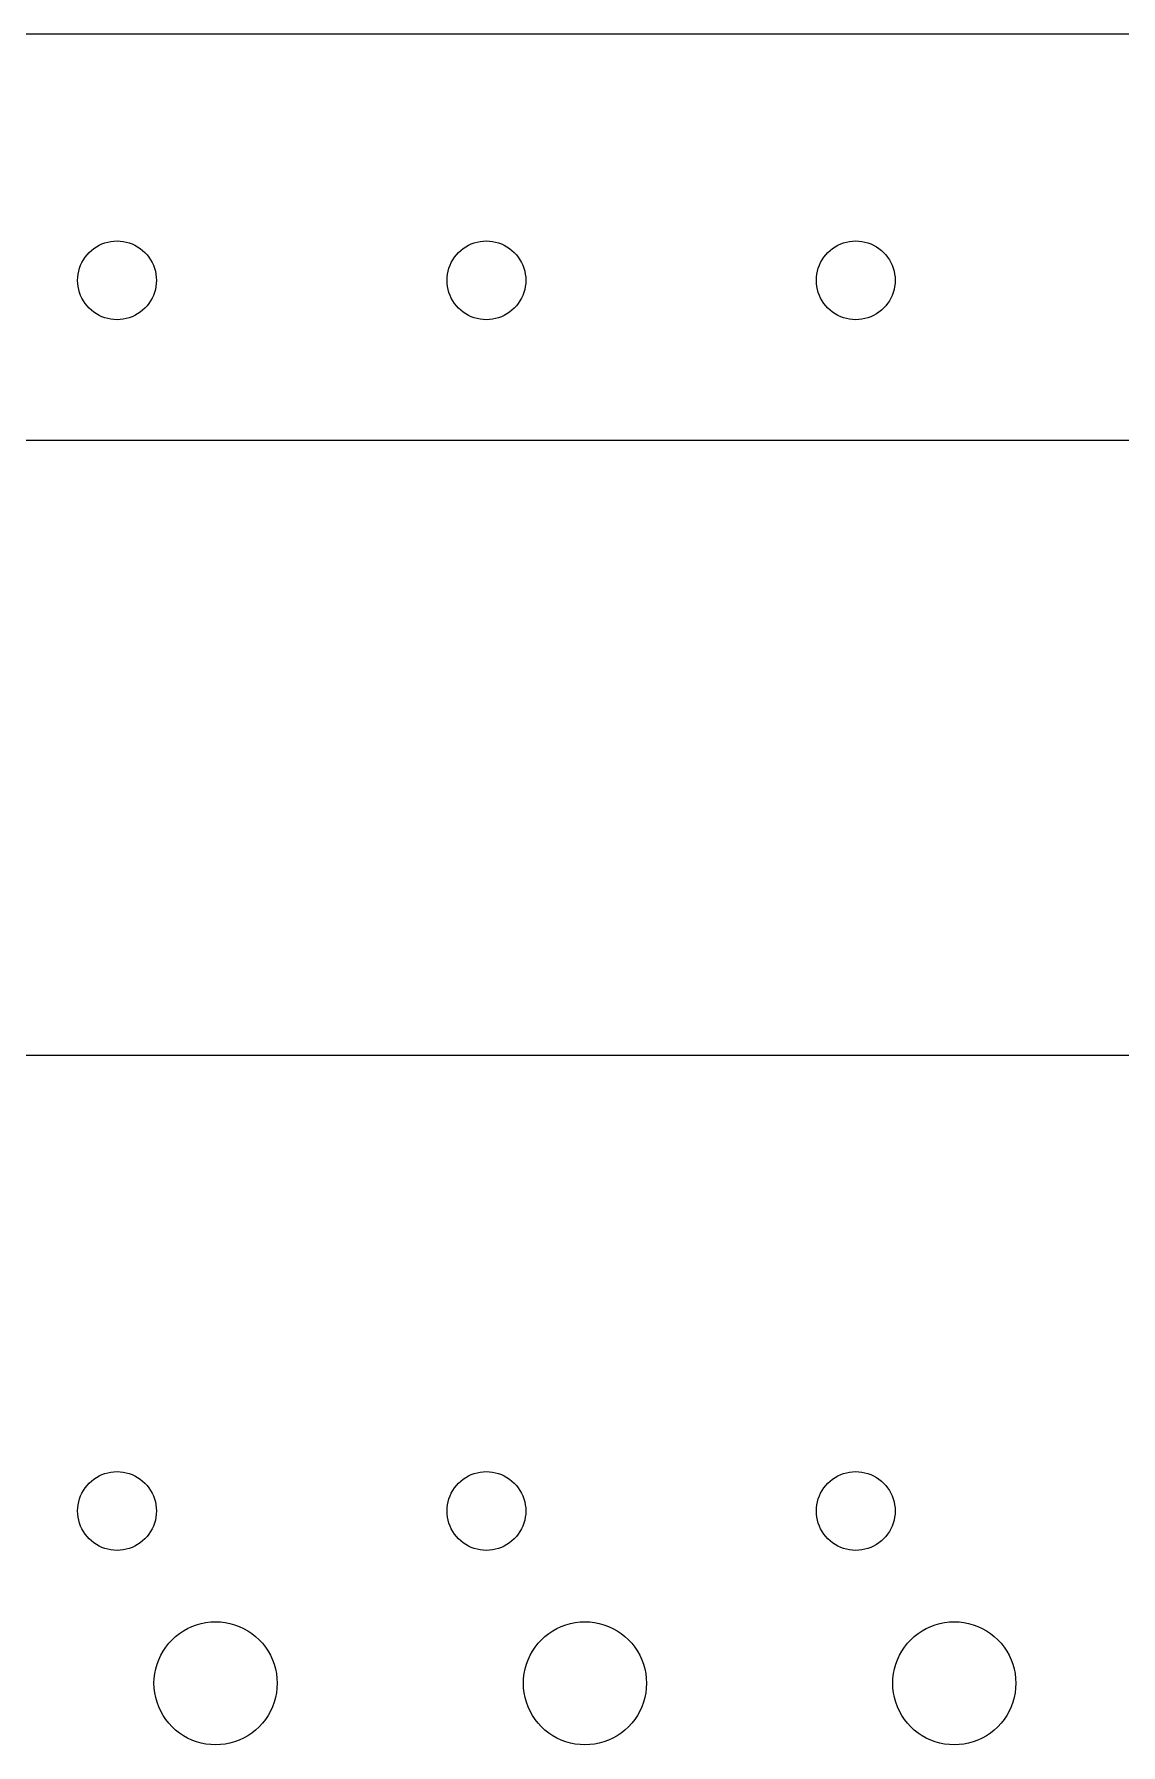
# Model space of a CAD drawing. Extents: x -2 to 337, y 54 to 261.
# Drawn here: x 85.8 to 130, y 191.9 to 261.4 of the extents above; entities that cross this region are included whole.
import ezdxf

# ---------------------------------------------------------------- set-up
doc = ezdxf.new("R2010")
doc.units = 0
doc.layers.get('0').update_dxf_attribs({"linetype": 'CONTINUOUS'})

msp = doc.modelspace()

# ---------------------------------------------------------------- linework, layer by layer
at = {"color": 7}
for p, q in [((336.709964, 261.436656), (-2.29, 261.436656)), ((88.715593, 252.958661), (88.836492, 252.992663)), ((88.836492, 252.992663), (88.959693, 253.016652)), ((88.959693, 253.016652), (89.084491, 253.031666)), ((89.084491, 253.031666), (89.209993, 253.036662)), ((89.209993, 253.036662), (89.335491, 253.031666)), ((89.335491, 253.031666), (89.460293, 253.016652)), ((89.460293, 253.016652), (89.583491, 252.992663)), ((89.583491, 252.992663), (89.704393, 252.958661)), ((103.715591, 252.958661), (103.83649, 252.992663)), ((103.83649, 252.992663), (103.959691, 253.016652)), ((103.959691, 253.016652), (104.08449, 253.031666)), ((104.08449, 253.031666), (104.209991, 253.036662)), ((104.209991, 253.036662), (104.33549, 253.031666)), ((104.33549, 253.031666), (104.460291, 253.016652)), ((104.460291, 253.016652), (104.58349, 252.992663)), ((104.58349, 252.992663), (104.704391, 252.958661)), ((118.71599, 252.958661), (118.835991, 252.992663)), ((118.835991, 252.992663), (118.959991, 253.016652)), ((118.959991, 253.016652), (119.083991, 253.031666)), ((119.083991, 253.031666), (119.209989, 253.036662)), ((119.209989, 253.036662), (119.33599, 253.031666)), ((119.33599, 253.031666), (119.45999, 253.016652)), ((119.45999, 253.016652), (119.58399, 252.992663)), ((119.58399, 252.992663), (119.703991, 252.958661)), ((87.845793, 252.272664), (87.915592, 252.376663)), ((87.915592, 252.376663), (87.993293, 252.475663)), ((87.993293, 252.475663), (88.078592, 252.567662)), ((88.078592, 252.567662), (88.170893, 252.653664)), ((88.170893, 252.653664), (88.269493, 252.730662)), ((88.269493, 252.730662), (88.373991, 252.800662)), ((88.373991, 252.800662), (88.483592, 252.862663)), ((88.483592, 252.862663), (88.597692, 252.914663)), ((88.597692, 252.914663), (88.715593, 252.958661)), ((89.704393, 252.958661), (89.822291, 252.914663)), ((89.822291, 252.914663), (89.936393, 252.862663)), ((89.936393, 252.862663), (90.045992, 252.800662)), ((90.045992, 252.800662), (90.150391, 252.730662)), ((90.150391, 252.730662), (90.249093, 252.653664)), ((90.249093, 252.653664), (90.341391, 252.567662)), ((90.341391, 252.567662), (90.426591, 252.475663)), ((90.426591, 252.475663), (90.504391, 252.376663)), ((90.504391, 252.376663), (90.574193, 252.272664)), ((102.845791, 252.272664), (102.91559, 252.376663)), ((102.91559, 252.376663), (102.993292, 252.475663)), ((102.993292, 252.475663), (103.07859, 252.567662)), ((103.07859, 252.567662), (103.170891, 252.653664)), ((103.170891, 252.653664), (103.269491, 252.730662)), ((103.269491, 252.730662), (103.373992, 252.800662)), ((103.373992, 252.800662), (103.483591, 252.862663)), ((103.483591, 252.862663), (103.59769, 252.914663)), ((103.59769, 252.914663), (103.715591, 252.958661)), ((104.704391, 252.958661), (104.822292, 252.914663)), ((104.822292, 252.914663), (104.936392, 252.862663)), ((104.936392, 252.862663), (105.04599, 252.800662)), ((105.04599, 252.800662), (105.150392, 252.730662)), ((105.150392, 252.730662), (105.249091, 252.653664)), ((105.249091, 252.653664), (105.341392, 252.567662)), ((105.341392, 252.567662), (105.426592, 252.475663)), ((105.426592, 252.475663), (105.504392, 252.376663)), ((105.504392, 252.376663), (105.574191, 252.272664)), ((117.84599, 252.272664), (117.915989, 252.376663)), ((117.915989, 252.376663), (117.992991, 252.475663)), ((117.992991, 252.475663), (118.078989, 252.567662)), ((118.078989, 252.567662), (118.170991, 252.653664)), ((118.170991, 252.653664), (118.269989, 252.730662)), ((118.269989, 252.730662), (118.373991, 252.800662)), ((118.373991, 252.800662), (118.48399, 252.862663)), ((118.48399, 252.862663), (118.59799, 252.914663)), ((118.59799, 252.914663), (118.71599, 252.958661)), ((119.703991, 252.958661), (119.821991, 252.914663)), ((119.821991, 252.914663), (119.935989, 252.862663)), ((119.935989, 252.862663), (120.045991, 252.800662)), ((120.045991, 252.800662), (120.14999, 252.730662)), ((120.14999, 252.730662), (120.24899, 252.653664)), ((120.24899, 252.653664), (120.340989, 252.567662)), ((120.340989, 252.567662), (120.426991, 252.475663)), ((120.426991, 252.475663), (120.50399, 252.376663)), ((120.50399, 252.376663), (120.573989, 252.272664)), ((87.614907, 251.562663), (87.629695, 251.686663)), ((87.629695, 251.686663), (87.654192, 251.810663)), ((87.654192, 251.810663), (87.688293, 251.930661)), ((87.688293, 251.930661), (87.731792, 252.048661)), ((87.731792, 252.048661), (87.784392, 252.162662)), ((87.784392, 252.162662), (87.845793, 252.272664)), ((90.574193, 252.272664), (90.635593, 252.162662)), ((90.635593, 252.162662), (90.688191, 252.048661)), ((90.688191, 252.048661), (90.731693, 251.930661)), ((90.731693, 251.930661), (90.765791, 251.810663)), ((90.765791, 251.810663), (90.790288, 251.686663)), ((90.790288, 251.686663), (90.805076, 251.562663)), ((102.614905, 251.562663), (102.629693, 251.686663)), ((102.629693, 251.686663), (102.65419, 251.810663)), ((102.65419, 251.810663), (102.688291, 251.930661)), ((102.688291, 251.930661), (102.73179, 252.048661)), ((102.73179, 252.048661), (102.784391, 252.162662)), ((102.784391, 252.162662), (102.845791, 252.272664)), ((105.574191, 252.272664), (105.635592, 252.162662)), ((105.635592, 252.162662), (105.688192, 252.048661)), ((105.688192, 252.048661), (105.731691, 251.930661)), ((105.731691, 251.930661), (105.765792, 251.810663)), ((105.765792, 251.810663), (105.790289, 251.686663)), ((105.790289, 251.686663), (105.805077, 251.562663)), ((117.614988, 251.562663), (117.630002, 251.686663)), ((117.630002, 251.686663), (117.653991, 251.810663)), ((117.653991, 251.810663), (117.68799, 251.930661)), ((117.68799, 251.930661), (117.731989, 252.048661)), ((117.731989, 252.048661), (117.783991, 252.162662)), ((117.783991, 252.162662), (117.84599, 252.272664)), ((120.573989, 252.272664), (120.63599, 252.162662)), ((120.63599, 252.162662), (120.68799, 252.048661)), ((120.68799, 252.048661), (120.731991, 251.930661)), ((120.731991, 251.930661), (120.765991, 251.810663)), ((120.765991, 251.810663), (120.789979, 251.686663)), ((120.789979, 251.686663), (120.804994, 251.562663)), ((87.609996, 251.436662), (87.614907, 251.562663)), ((87.614907, 251.310661), (87.609996, 251.436662)), ((87.629695, 251.186661), (87.614907, 251.310661)), ((87.654192, 251.062661), (87.629695, 251.186661)), ((87.688293, 250.942663), (87.654192, 251.062661)), ((87.731792, 250.824663), (87.688293, 250.942663)), ((90.731693, 250.942663), (90.688191, 250.824663)), ((90.765791, 251.062661), (90.731693, 250.942663)), ((90.790288, 251.186661), (90.765791, 251.062661)), ((90.805076, 251.310661), (90.790288, 251.186661)), ((90.805076, 251.562663), (90.809987, 251.436662)), ((90.809987, 251.436662), (90.805076, 251.310661)), ((102.609994, 251.436662), (102.614905, 251.562663)), ((102.614905, 251.310661), (102.609994, 251.436662)), ((102.629693, 251.186661), (102.614905, 251.310661)), ((102.65419, 251.062661), (102.629693, 251.186661)), ((102.688291, 250.942663), (102.65419, 251.062661)), ((102.73179, 250.824663), (102.688291, 250.942663)), ((105.731691, 250.942663), (105.688192, 250.824663)), ((105.765792, 251.062661), (105.731691, 250.942663)), ((105.790289, 251.186661), (105.765792, 251.062661)), ((105.805077, 251.310661), (105.790289, 251.186661)), ((105.805077, 251.562663), (105.809988, 251.436662)), ((105.809988, 251.436662), (105.805077, 251.310661)), ((117.609993, 251.436662), (117.614988, 251.562663)), ((117.614988, 251.310661), (117.609993, 251.436662)), ((117.630002, 251.186661), (117.614988, 251.310661)), ((117.653991, 251.062661), (117.630002, 251.186661)), ((117.68799, 250.942663), (117.653991, 251.062661)), ((117.731989, 250.824663), (117.68799, 250.942663)), ((120.731991, 250.942663), (120.68799, 250.824663)), ((120.765991, 251.062661), (120.731991, 250.942663)), ((120.789979, 251.186661), (120.765991, 251.062661)), ((120.804994, 251.310661), (120.789979, 251.186661)), ((120.804994, 251.562663), (120.809989, 251.436662)), ((120.809989, 251.436662), (120.804994, 251.310661)), ((87.784392, 250.710662), (87.731792, 250.824663)), ((87.845793, 250.600664), (87.784392, 250.710662)), ((87.915592, 250.496662), (87.845793, 250.600664)), ((87.993293, 250.397661), (87.915592, 250.496662)), ((88.078592, 250.305662), (87.993293, 250.397661)), ((88.170893, 250.219664), (88.078592, 250.305662)), ((88.269493, 250.142662), (88.170893, 250.219664)), ((90.249093, 250.219664), (90.150391, 250.142662)), ((90.341391, 250.305662), (90.249093, 250.219664)), ((90.426591, 250.397661), (90.341391, 250.305662)), ((90.504391, 250.496662), (90.426591, 250.397661)), ((90.574193, 250.600664), (90.504391, 250.496662)), ((90.635593, 250.710662), (90.574193, 250.600664)), ((90.688191, 250.824663), (90.635593, 250.710662)), ((102.784391, 250.710662), (102.73179, 250.824663)), ((102.845791, 250.600664), (102.784391, 250.710662)), ((102.91559, 250.496662), (102.845791, 250.600664)), ((102.993292, 250.397661), (102.91559, 250.496662)), ((103.07859, 250.305662), (102.993292, 250.397661)), ((103.170891, 250.219664), (103.07859, 250.305662)), ((103.269491, 250.142662), (103.170891, 250.219664)), ((105.249091, 250.219664), (105.150392, 250.142662)), ((105.341392, 250.305662), (105.249091, 250.219664)), ((105.426592, 250.397661), (105.341392, 250.305662)), ((105.504392, 250.496662), (105.426592, 250.397661)), ((105.574191, 250.600664), (105.504392, 250.496662)), ((105.635592, 250.710662), (105.574191, 250.600664)), ((105.688192, 250.824663), (105.635592, 250.710662)), ((117.783991, 250.710662), (117.731989, 250.824663)), ((117.84599, 250.600664), (117.783991, 250.710662)), ((117.915989, 250.496662), (117.84599, 250.600664)), ((117.992991, 250.397661), (117.915989, 250.496662)), ((118.078989, 250.305662), (117.992991, 250.397661)), ((118.170991, 250.219664), (118.078989, 250.305662)), ((118.269989, 250.142662), (118.170991, 250.219664)), ((120.24899, 250.219664), (120.14999, 250.142662)), ((120.340989, 250.305662), (120.24899, 250.219664)), ((120.426991, 250.397661), (120.340989, 250.305662)), ((120.50399, 250.496662), (120.426991, 250.397661)), ((120.573989, 250.600664), (120.50399, 250.496662)), ((120.63599, 250.710662), (120.573989, 250.600664)), ((120.68799, 250.824663), (120.63599, 250.710662)), ((88.373991, 250.072662), (88.269493, 250.142662)), ((88.483592, 250.010661), (88.373991, 250.072662)), ((88.597692, 249.958662), (88.483592, 250.010661)), ((88.715593, 249.914663), (88.597692, 249.958662)), ((88.836492, 249.880661), (88.715593, 249.914663)), ((88.959693, 249.856672), (88.836492, 249.880661)), ((89.084491, 249.841658), (88.959693, 249.856672)), ((89.209993, 249.836663), (89.084491, 249.841658)), ((89.335491, 249.841658), (89.209993, 249.836663)), ((89.460293, 249.856672), (89.335491, 249.841658)), ((89.583491, 249.880661), (89.460293, 249.856672)), ((89.704393, 249.914663), (89.583491, 249.880661)), ((89.822291, 249.958662), (89.704393, 249.914663)), ((89.936393, 250.010661), (89.822291, 249.958662)), ((90.045992, 250.072662), (89.936393, 250.010661)), ((90.150391, 250.142662), (90.045992, 250.072662)), ((103.373992, 250.072662), (103.269491, 250.142662)), ((103.483591, 250.010661), (103.373992, 250.072662)), ((103.59769, 249.958662), (103.483591, 250.010661)), ((103.715591, 249.914663), (103.59769, 249.958662)), ((103.83649, 249.880661), (103.715591, 249.914663)), ((103.959691, 249.856672), (103.83649, 249.880661)), ((104.08449, 249.841658), (103.959691, 249.856672)), ((104.209991, 249.836663), (104.08449, 249.841658)), ((104.33549, 249.841658), (104.209991, 249.836663)), ((104.460291, 249.856672), (104.33549, 249.841658)), ((104.58349, 249.880661), (104.460291, 249.856672)), ((104.704391, 249.914663), (104.58349, 249.880661)), ((104.822292, 249.958662), (104.704391, 249.914663)), ((104.936392, 250.010661), (104.822292, 249.958662)), ((105.04599, 250.072662), (104.936392, 250.010661)), ((105.150392, 250.142662), (105.04599, 250.072662)), ((118.373991, 250.072662), (118.269989, 250.142662)), ((118.48399, 250.010661), (118.373991, 250.072662)), ((118.59799, 249.958662), (118.48399, 250.010661)), ((118.71599, 249.914663), (118.59799, 249.958662)), ((118.835991, 249.880661), (118.71599, 249.914663)), ((118.959991, 249.856672), (118.835991, 249.880661)), ((119.083991, 249.841658), (118.959991, 249.856672)), ((119.209989, 249.836663), (119.083991, 249.841658)), ((119.33599, 249.841658), (119.209989, 249.836663)), ((119.45999, 249.856672), (119.33599, 249.841658)), ((119.58399, 249.880661), (119.45999, 249.856672)), ((119.703991, 249.914663), (119.58399, 249.880661)), ((119.821991, 249.958662), (119.703991, 249.914663)), ((119.935989, 250.010661), (119.821991, 249.958662)), ((120.045991, 250.072662), (119.935989, 250.010661)), ((120.14999, 250.142662), (120.045991, 250.072662)), ((8.709998, 244.936655), (319.709969, 244.936655)), ((319.709969, 219.936655), (8.709998, 219.936655)), ((88.597692, 202.91463), (88.715593, 202.958629)), ((88.715593, 202.958629), (88.836492, 202.992628)), ((88.836492, 202.992628), (88.959693, 203.016617)), ((88.959693, 203.016617), (89.084491, 203.031631)), ((89.084491, 203.031631), (89.209993, 203.036626)), ((89.209993, 203.036626), (89.335491, 203.031631)), ((89.335491, 203.031631), (89.460293, 203.016617)), ((89.460293, 203.016617), (89.583491, 202.992628)), ((89.583491, 202.992628), (89.704393, 202.958629)), ((89.704393, 202.958629), (89.822291, 202.91463)), ((103.59769, 202.91463), (103.715591, 202.958629)), ((103.715591, 202.958629), (103.83649, 202.992628)), ((103.83649, 202.992628), (103.959691, 203.016617)), ((103.959691, 203.016617), (104.08449, 203.031631)), ((104.08449, 203.031631), (104.209991, 203.036626)), ((104.209991, 203.036626), (104.33549, 203.031631)), ((104.33549, 203.031631), (104.460291, 203.016617)), ((104.460291, 203.016617), (104.58349, 202.992628)), ((104.58349, 202.992628), (104.704391, 202.958629)), ((104.704391, 202.958629), (104.822292, 202.91463)), ((118.59799, 202.91463), (118.71599, 202.958629)), ((118.71599, 202.958629), (118.835991, 202.992628)), ((118.835991, 202.992628), (118.959991, 203.016617)), ((118.959991, 203.016617), (119.083991, 203.031631)), ((119.083991, 203.031631), (119.209989, 203.036626)), ((119.209989, 203.036626), (119.33599, 203.031631)), ((119.33599, 203.031631), (119.45999, 203.016617)), ((119.45999, 203.016617), (119.58399, 202.992628)), ((119.58399, 202.992628), (119.703991, 202.958629)), ((119.703991, 202.958629), (119.821991, 202.91463)), ((87.784392, 202.162629), (87.845793, 202.272628)), ((87.845793, 202.272628), (87.915592, 202.37663)), ((87.915592, 202.37663), (87.993293, 202.475628)), ((87.993293, 202.475628), (88.078592, 202.567629)), ((88.078592, 202.567629), (88.170893, 202.653628)), ((88.170893, 202.653628), (88.269493, 202.73063)), ((88.269493, 202.73063), (88.373991, 202.800629)), ((88.373991, 202.800629), (88.483592, 202.862628)), ((88.483592, 202.862628), (88.597692, 202.91463)), ((89.822291, 202.91463), (89.936393, 202.862628)), ((89.936393, 202.862628), (90.045992, 202.800629)), ((90.045992, 202.800629), (90.150391, 202.73063)), ((90.150391, 202.73063), (90.249093, 202.653628)), ((90.249093, 202.653628), (90.341391, 202.567629)), ((90.341391, 202.567629), (90.426591, 202.475628)), ((90.426591, 202.475628), (90.504391, 202.37663)), ((90.504391, 202.37663), (90.574193, 202.272628)), ((90.574193, 202.272628), (90.635593, 202.162629)), ((102.784391, 202.162629), (102.845791, 202.272628)), ((102.845791, 202.272628), (102.91559, 202.37663)), ((102.91559, 202.37663), (102.993292, 202.475628)), ((102.993292, 202.475628), (103.07859, 202.567629)), ((103.07859, 202.567629), (103.170891, 202.653628)), ((103.170891, 202.653628), (103.269491, 202.73063)), ((103.269491, 202.73063), (103.373992, 202.800629)), ((103.373992, 202.800629), (103.483591, 202.862628)), ((103.483591, 202.862628), (103.59769, 202.91463)), ((104.822292, 202.91463), (104.936392, 202.862628)), ((104.936392, 202.862628), (105.04599, 202.800629)), ((105.04599, 202.800629), (105.150392, 202.73063)), ((105.150392, 202.73063), (105.249091, 202.653628)), ((105.249091, 202.653628), (105.341392, 202.567629)), ((105.341392, 202.567629), (105.426592, 202.475628)), ((105.426592, 202.475628), (105.504392, 202.37663)), ((105.504392, 202.37663), (105.574191, 202.272628)), ((105.574191, 202.272628), (105.635592, 202.162629)), ((117.783991, 202.162629), (117.84599, 202.272628)), ((117.84599, 202.272628), (117.915989, 202.37663)), ((117.915989, 202.37663), (117.992991, 202.475628)), ((117.992991, 202.475628), (118.078989, 202.567629)), ((118.078989, 202.567629), (118.170991, 202.653628)), ((118.170991, 202.653628), (118.269989, 202.73063)), ((118.269989, 202.73063), (118.373991, 202.800629)), ((118.373991, 202.800629), (118.48399, 202.862628)), ((118.48399, 202.862628), (118.59799, 202.91463)), ((119.821991, 202.91463), (119.935989, 202.862628)), ((119.935989, 202.862628), (120.045991, 202.800629)), ((120.045991, 202.800629), (120.14999, 202.73063)), ((120.14999, 202.73063), (120.24899, 202.653628)), ((120.24899, 202.653628), (120.340989, 202.567629)), ((120.340989, 202.567629), (120.426991, 202.475628)), ((120.426991, 202.475628), (120.50399, 202.37663)), ((120.50399, 202.37663), (120.573989, 202.272628)), ((120.573989, 202.272628), (120.63599, 202.162629)), ((87.609996, 201.43663), (87.614907, 201.562628)), ((87.614907, 201.562628), (87.629695, 201.686628)), ((87.629695, 201.686628), (87.654192, 201.810628)), ((87.654192, 201.810628), (87.688293, 201.930628)), ((87.688293, 201.930628), (87.731792, 202.048628)), ((87.731792, 202.048628), (87.784392, 202.162629)), ((90.635593, 202.162629), (90.688191, 202.048628)), ((90.688191, 202.048628), (90.731693, 201.930628)), ((90.731693, 201.930628), (90.765791, 201.810628)), ((90.765791, 201.810628), (90.790288, 201.686628)), ((90.790288, 201.686628), (90.805076, 201.562628)), ((90.805076, 201.562628), (90.809987, 201.43663)), ((102.609994, 201.43663), (102.614905, 201.562628)), ((102.614905, 201.562628), (102.629693, 201.686628)), ((102.629693, 201.686628), (102.65419, 201.810628)), ((102.65419, 201.810628), (102.688291, 201.930628)), ((102.688291, 201.930628), (102.73179, 202.048628)), ((102.73179, 202.048628), (102.784391, 202.162629)), ((105.635592, 202.162629), (105.688192, 202.048628)), ((105.688192, 202.048628), (105.731691, 201.930628)), ((105.731691, 201.930628), (105.765792, 201.810628)), ((105.765792, 201.810628), (105.790289, 201.686628)), ((105.790289, 201.686628), (105.805077, 201.562628)), ((105.805077, 201.562628), (105.809988, 201.43663)), ((117.609993, 201.43663), (117.614988, 201.562628)), ((117.614988, 201.562628), (117.630002, 201.686628)), ((117.630002, 201.686628), (117.653991, 201.810628)), ((117.653991, 201.810628), (117.68799, 201.930628)), ((117.68799, 201.930628), (117.731989, 202.048628)), ((117.731989, 202.048628), (117.783991, 202.162629)), ((120.63599, 202.162629), (120.68799, 202.048628)), ((120.68799, 202.048628), (120.731991, 201.930628)), ((120.731991, 201.930628), (120.765991, 201.810628)), ((120.765991, 201.810628), (120.789979, 201.686628)), ((120.789979, 201.686628), (120.804994, 201.562628)), ((120.804994, 201.562628), (120.809989, 201.43663)), ((87.614907, 201.310629), (87.609996, 201.43663)), ((87.629695, 201.186629), (87.614907, 201.310629)), ((87.654192, 201.062629), (87.629695, 201.186629)), ((87.688293, 200.942628), (87.654192, 201.062629)), ((87.731792, 200.824628), (87.688293, 200.942628)), ((90.731693, 200.942628), (90.688191, 200.824628)), ((90.765791, 201.062629), (90.731693, 200.942628)), ((90.790288, 201.186629), (90.765791, 201.062629)), ((90.805076, 201.310629), (90.790288, 201.186629)), ((90.809987, 201.43663), (90.805076, 201.310629)), ((102.614905, 201.310629), (102.609994, 201.43663)), ((102.629693, 201.186629), (102.614905, 201.310629)), ((102.65419, 201.062629), (102.629693, 201.186629)), ((102.688291, 200.942628), (102.65419, 201.062629)), ((102.73179, 200.824628), (102.688291, 200.942628)), ((105.731691, 200.942628), (105.688192, 200.824628)), ((105.765792, 201.062629), (105.731691, 200.942628)), ((105.790289, 201.186629), (105.765792, 201.062629)), ((105.805077, 201.310629), (105.790289, 201.186629)), ((105.809988, 201.43663), (105.805077, 201.310629)), ((117.614988, 201.310629), (117.609993, 201.43663)), ((117.630002, 201.186629), (117.614988, 201.310629)), ((117.653991, 201.062629), (117.630002, 201.186629)), ((117.68799, 200.942628), (117.653991, 201.062629)), ((117.731989, 200.824628), (117.68799, 200.942628)), ((120.731991, 200.942628), (120.68799, 200.824628)), ((120.765991, 201.062629), (120.731991, 200.942628)), ((120.789979, 201.186629), (120.765991, 201.062629)), ((120.804994, 201.310629), (120.789979, 201.186629)), ((120.809989, 201.43663), (120.804994, 201.310629)), ((87.784392, 200.71063), (87.731792, 200.824628)), ((87.845793, 200.600628), (87.784392, 200.71063)), ((87.915592, 200.496629), (87.845793, 200.600628)), ((87.993293, 200.397629), (87.915592, 200.496629)), ((88.078592, 200.30563), (87.993293, 200.397629)), ((88.170893, 200.219628), (88.078592, 200.30563)), ((88.269493, 200.14263), (88.170893, 200.219628)), ((90.249093, 200.219628), (90.150391, 200.14263)), ((90.341391, 200.30563), (90.249093, 200.219628)), ((90.426591, 200.397629), (90.341391, 200.30563)), ((90.504391, 200.496629), (90.426591, 200.397629)), ((90.574193, 200.600628), (90.504391, 200.496629)), ((90.635593, 200.71063), (90.574193, 200.600628)), ((90.688191, 200.824628), (90.635593, 200.71063)), ((102.784391, 200.71063), (102.73179, 200.824628)), ((102.845791, 200.600628), (102.784391, 200.71063)), ((102.91559, 200.496629), (102.845791, 200.600628)), ((102.993292, 200.397629), (102.91559, 200.496629)), ((103.07859, 200.30563), (102.993292, 200.397629)), ((103.170891, 200.219628), (103.07859, 200.30563)), ((103.269491, 200.14263), (103.170891, 200.219628)), ((105.249091, 200.219628), (105.150392, 200.14263)), ((105.341392, 200.30563), (105.249091, 200.219628)), ((105.426592, 200.397629), (105.341392, 200.30563)), ((105.504392, 200.496629), (105.426592, 200.397629)), ((105.574191, 200.600628), (105.504392, 200.496629)), ((105.635592, 200.71063), (105.574191, 200.600628)), ((105.688192, 200.824628), (105.635592, 200.71063)), ((117.783991, 200.71063), (117.731989, 200.824628)), ((117.84599, 200.600628), (117.783991, 200.71063)), ((117.915989, 200.496629), (117.84599, 200.600628)), ((117.992991, 200.397629), (117.915989, 200.496629)), ((118.078989, 200.30563), (117.992991, 200.397629)), ((118.170991, 200.219628), (118.078989, 200.30563)), ((118.269989, 200.14263), (118.170991, 200.219628)), ((120.24899, 200.219628), (120.14999, 200.14263)), ((120.340989, 200.30563), (120.24899, 200.219628)), ((120.426991, 200.397629), (120.340989, 200.30563)), ((120.50399, 200.496629), (120.426991, 200.397629)), ((120.573989, 200.600628), (120.50399, 200.496629)), ((120.63599, 200.71063), (120.573989, 200.600628)), ((120.68799, 200.824628), (120.63599, 200.71063)), ((88.373991, 200.07263), (88.269493, 200.14263)), ((88.483592, 200.010629), (88.373991, 200.07263)), ((88.597692, 199.958629), (88.483592, 200.010629)), ((88.715593, 199.914628), (88.597692, 199.958629)), ((88.836492, 199.880629), (88.715593, 199.914628)), ((88.959693, 199.85664), (88.836492, 199.880629)), ((89.084491, 199.841654), (88.959693, 199.85664)), ((89.209993, 199.836658), (89.084491, 199.841654)), ((89.335491, 199.841654), (89.209993, 199.836658)), ((89.460293, 199.85664), (89.335491, 199.841654)), ((89.583491, 199.880629), (89.460293, 199.85664)), ((89.704393, 199.914628), (89.583491, 199.880629)), ((89.822291, 199.958629), (89.704393, 199.914628)), ((89.936393, 200.010629), (89.822291, 199.958629)), ((90.045992, 200.07263), (89.936393, 200.010629)), ((90.150391, 200.14263), (90.045992, 200.07263)), ((103.373992, 200.07263), (103.269491, 200.14263)), ((103.483591, 200.010629), (103.373992, 200.07263)), ((103.59769, 199.958629), (103.483591, 200.010629)), ((103.715591, 199.914628), (103.59769, 199.958629)), ((103.83649, 199.880629), (103.715591, 199.914628)), ((103.959691, 199.85664), (103.83649, 199.880629)), ((104.08449, 199.841654), (103.959691, 199.85664)), ((104.209991, 199.836658), (104.08449, 199.841654)), ((104.33549, 199.841654), (104.209991, 199.836658)), ((104.460291, 199.85664), (104.33549, 199.841654)), ((104.58349, 199.880629), (104.460291, 199.85664)), ((104.704391, 199.914628), (104.58349, 199.880629)), ((104.822292, 199.958629), (104.704391, 199.914628)), ((104.936392, 200.010629), (104.822292, 199.958629)), ((105.04599, 200.07263), (104.936392, 200.010629)), ((105.150392, 200.14263), (105.04599, 200.07263)), ((118.373991, 200.07263), (118.269989, 200.14263)), ((118.48399, 200.010629), (118.373991, 200.07263)), ((118.59799, 199.958629), (118.48399, 200.010629)), ((118.71599, 199.914628), (118.59799, 199.958629)), ((118.835991, 199.880629), (118.71599, 199.914628)), ((118.959991, 199.85664), (118.835991, 199.880629)), ((119.083991, 199.841654), (118.959991, 199.85664)), ((119.209989, 199.836658), (119.083991, 199.841654)), ((119.33599, 199.841654), (119.209989, 199.836658)), ((119.45999, 199.85664), (119.33599, 199.841654)), ((119.58399, 199.880629), (119.45999, 199.85664)), ((119.703991, 199.914628), (119.58399, 199.880629)), ((119.821991, 199.958629), (119.703991, 199.914628)), ((119.935989, 200.010629), (119.821991, 199.958629)), ((120.045991, 200.07263), (119.935989, 200.010629)), ((120.14999, 200.14263), (120.045991, 200.07263)), ((92.074992, 196.664653), (92.253291, 196.746655)), ((92.253291, 196.746655), (92.437393, 196.814654)), ((92.437393, 196.814654), (92.626392, 196.867655)), ((92.626392, 196.867655), (92.818893, 196.905654)), ((92.818893, 196.905654), (93.013792, 196.928655)), ((93.013792, 196.928655), (93.209991, 196.936642)), ((93.209991, 196.936642), (93.406093, 196.928655)), ((93.406093, 196.928655), (93.601091, 196.905654)), ((93.601091, 196.905654), (93.793592, 196.867655)), ((93.793592, 196.867655), (93.982492, 196.814654)), ((93.982492, 196.814654), (94.166693, 196.746655)), ((94.166693, 196.746655), (94.344992, 196.664653)), ((107.07499, 196.664653), (107.25299, 196.746655)), ((107.25299, 196.746655), (107.436991, 196.814654)), ((107.436991, 196.814654), (107.625992, 196.867655)), ((107.625992, 196.867655), (107.81899, 196.905654)), ((107.81899, 196.905654), (108.013991, 196.928655)), ((108.013991, 196.928655), (108.209992, 196.936642)), ((108.209992, 196.936642), (108.405992, 196.928655)), ((108.405992, 196.928655), (108.600991, 196.905654)), ((108.600991, 196.905654), (108.793991, 196.867655)), ((108.793991, 196.867655), (108.98299, 196.814654)), ((108.98299, 196.814654), (109.16699, 196.746655)), ((109.16699, 196.746655), (109.344991, 196.664653)), ((122.074991, 196.664653), (122.252988, 196.746655)), ((122.252988, 196.746655), (122.436989, 196.814654)), ((122.436989, 196.814654), (122.62599, 196.867655)), ((122.62599, 196.867655), (122.818991, 196.905654)), ((122.818991, 196.905654), (123.013989, 196.928655)), ((123.013989, 196.928655), (123.20999, 196.936642)), ((123.20999, 196.936642), (123.40599, 196.928655)), ((123.40599, 196.928655), (123.600989, 196.905654)), ((123.600989, 196.905654), (123.793989, 196.867655)), ((123.793989, 196.867655), (123.982991, 196.814654)), ((123.982991, 196.814654), (124.166988, 196.746655)), ((124.166988, 196.746655), (124.344989, 196.664653)), ((91.187391, 195.905653), (91.308992, 196.060655)), ((91.308992, 196.060655), (91.442193, 196.204653)), ((91.442193, 196.204653), (91.586391, 196.337653)), ((91.586391, 196.337653), (91.740493, 196.459655)), ((91.740493, 196.459655), (91.903691, 196.568655)), ((91.903691, 196.568655), (92.074992, 196.664653)), ((94.344992, 196.664653), (94.516191, 196.568655)), ((94.516191, 196.568655), (94.679491, 196.459655)), ((94.679491, 196.459655), (94.833592, 196.337653)), ((94.833592, 196.337653), (94.977791, 196.204653)), ((94.977791, 196.204653), (95.110991, 196.060655)), ((95.110991, 196.060655), (95.232491, 195.905653)), ((106.18739, 195.905653), (106.308991, 196.060655)), ((106.308991, 196.060655), (106.442191, 196.204653)), ((106.442191, 196.204653), (106.58639, 196.337653)), ((106.58639, 196.337653), (106.740991, 196.459655)), ((106.740991, 196.459655), (106.903991, 196.568655)), ((106.903991, 196.568655), (107.07499, 196.664653)), ((109.344991, 196.664653), (109.515992, 196.568655)), ((109.515992, 196.568655), (109.678989, 196.459655)), ((109.678989, 196.459655), (109.833991, 196.337653)), ((109.833991, 196.337653), (109.97799, 196.204653)), ((109.97799, 196.204653), (110.11099, 196.060655)), ((110.11099, 196.060655), (110.232992, 195.905653)), ((121.18699, 195.905653), (121.308989, 196.060655)), ((121.308989, 196.060655), (121.441989, 196.204653)), ((121.441989, 196.204653), (121.58599, 196.337653)), ((121.58599, 196.337653), (121.740989, 196.459655)), ((121.740989, 196.459655), (121.90399, 196.568655)), ((121.90399, 196.568655), (122.074991, 196.664653)), ((124.344989, 196.664653), (124.51599, 196.568655)), ((124.51599, 196.568655), (124.67899, 196.459655)), ((124.67899, 196.459655), (124.83399, 196.337653)), ((124.83399, 196.337653), (124.977991, 196.204653)), ((124.977991, 196.204653), (125.110991, 196.060655)), ((125.110991, 196.060655), (125.23299, 195.905653)), ((90.832291, 195.209653), (90.900292, 195.393653)), ((90.900292, 195.393653), (90.982492, 195.571654)), ((90.982492, 195.571654), (91.078391, 195.742655)), ((91.078391, 195.742655), (91.187391, 195.905653)), ((95.232491, 195.905653), (95.341592, 195.742655)), ((95.341592, 195.742655), (95.437492, 195.571654)), ((95.437492, 195.571654), (95.519692, 195.393653)), ((95.519692, 195.393653), (95.587591, 195.209653)), ((105.832292, 195.209653), (105.900291, 195.393653)), ((105.900291, 195.393653), (105.982491, 195.571654)), ((105.982491, 195.571654), (106.07839, 195.742655)), ((106.07839, 195.742655), (106.18739, 195.905653)), ((110.232992, 195.905653), (110.341991, 195.742655)), ((110.341991, 195.742655), (110.437989, 195.571654)), ((110.437989, 195.571654), (110.519992, 195.393653)), ((110.519992, 195.393653), (110.58799, 195.209653)), ((120.831991, 195.209653), (120.89999, 195.393653)), ((120.89999, 195.393653), (120.981989, 195.571654)), ((120.981989, 195.571654), (121.07799, 195.742655)), ((121.07799, 195.742655), (121.18699, 195.905653)), ((125.23299, 195.905653), (125.34199, 195.742655)), ((125.34199, 195.742655), (125.43799, 195.571654)), ((125.43799, 195.571654), (125.51999, 195.393653)), ((125.51999, 195.393653), (125.587989, 195.209653)), ((90.709973, 194.436655), (90.717678, 194.632653)), ((90.717678, 194.632653), (90.740792, 194.827654)), ((90.740792, 194.827654), (90.779092, 195.020654)), ((90.779092, 195.020654), (90.832291, 195.209653)), ((95.587591, 195.209653), (95.640892, 195.020654)), ((95.640892, 195.020654), (95.679192, 194.827654)), ((95.679192, 194.827654), (95.702278, 194.632653)), ((95.702278, 194.632653), (95.709983, 194.436655)), ((105.709999, 194.436655), (105.717704, 194.632653)), ((105.717704, 194.632653), (105.74079, 194.827654)), ((105.74079, 194.827654), (105.77909, 195.020654)), ((105.77909, 195.020654), (105.832292, 195.209653)), ((110.58799, 195.209653), (110.640992, 195.020654)), ((110.640992, 195.020654), (110.67899, 194.827654)), ((110.67899, 194.827654), (110.701991, 194.632653)), ((110.701991, 194.632653), (110.709978, 194.436655)), ((120.71, 194.436655), (120.717987, 194.632653)), ((120.717987, 194.632653), (120.740988, 194.827654)), ((120.740988, 194.827654), (120.77899, 195.020654)), ((120.77899, 195.020654), (120.831991, 195.209653)), ((125.587989, 195.209653), (125.64099, 195.020654)), ((125.64099, 195.020654), (125.678988, 194.827654)), ((125.678988, 194.827654), (125.701989, 194.632653)), ((125.701989, 194.632653), (125.710005, 194.436655)), ((90.717678, 194.240654), (90.709973, 194.436655)), ((90.740792, 194.045653), (90.717678, 194.240654)), ((90.779092, 193.852652), (90.740792, 194.045653)), ((95.679192, 194.045653), (95.640892, 193.852652)), ((95.702278, 194.240654), (95.679192, 194.045653)), ((95.709983, 194.436655), (95.702278, 194.240654)), ((105.717704, 194.240654), (105.709999, 194.436655)), ((105.74079, 194.045653), (105.717704, 194.240654)), ((105.77909, 193.852652), (105.74079, 194.045653)), ((110.67899, 194.045653), (110.640992, 193.852652)), ((110.701991, 194.240654), (110.67899, 194.045653)), ((110.709978, 194.436655), (110.701991, 194.240654)), ((120.717987, 194.240654), (120.71, 194.436655)), ((120.740988, 194.045653), (120.717987, 194.240654)), ((120.77899, 193.852652), (120.740988, 194.045653)), ((125.678988, 194.045653), (125.64099, 193.852652)), ((125.701989, 194.240654), (125.678988, 194.045653)), ((125.710005, 194.436655), (125.701989, 194.240654)), ((90.832291, 193.663654), (90.779092, 193.852652)), ((90.900292, 193.479653), (90.832291, 193.663654)), ((90.982492, 193.301653), (90.900292, 193.479653)), ((91.078391, 193.130655), (90.982492, 193.301653)), ((95.437492, 193.301653), (95.341592, 193.130655)), ((95.519692, 193.479653), (95.437492, 193.301653)), ((95.587591, 193.663654), (95.519692, 193.479653)), ((95.640892, 193.852652), (95.587591, 193.663654)), ((105.832292, 193.663654), (105.77909, 193.852652)), ((105.900291, 193.479653), (105.832292, 193.663654)), ((105.982491, 193.301653), (105.900291, 193.479653)), ((106.07839, 193.130655), (105.982491, 193.301653)), ((110.437989, 193.301653), (110.341991, 193.130655)), ((110.519992, 193.479653), (110.437989, 193.301653)), ((110.58799, 193.663654), (110.519992, 193.479653)), ((110.640992, 193.852652), (110.58799, 193.663654)), ((120.831991, 193.663654), (120.77899, 193.852652)), ((120.89999, 193.479653), (120.831991, 193.663654)), ((120.981989, 193.301653), (120.89999, 193.479653)), ((121.07799, 193.130655), (120.981989, 193.301653)), ((125.43799, 193.301653), (125.34199, 193.130655)), ((125.51999, 193.479653), (125.43799, 193.301653)), ((125.587989, 193.663654), (125.51999, 193.479653)), ((125.64099, 193.852652), (125.587989, 193.663654)), ((91.187391, 192.967654), (91.078391, 193.130655)), ((91.308992, 192.812655), (91.187391, 192.967654)), ((91.442193, 192.668654), (91.308992, 192.812655)), ((91.586391, 192.535654), (91.442193, 192.668654)), ((91.740493, 192.413655), (91.586391, 192.535654)), ((94.833592, 192.535654), (94.679491, 192.413655)), ((94.977791, 192.668654), (94.833592, 192.535654)), ((95.110991, 192.812655), (94.977791, 192.668654)), ((95.232491, 192.967654), (95.110991, 192.812655)), ((95.341592, 193.130655), (95.232491, 192.967654)), ((106.18739, 192.967654), (106.07839, 193.130655)), ((106.308991, 192.812655), (106.18739, 192.967654)), ((106.442191, 192.668654), (106.308991, 192.812655)), ((106.58639, 192.535654), (106.442191, 192.668654)), ((106.740991, 192.413655), (106.58639, 192.535654)), ((109.833991, 192.535654), (109.678989, 192.413655)), ((109.97799, 192.668654), (109.833991, 192.535654)), ((110.11099, 192.812655), (109.97799, 192.668654)), ((110.232992, 192.967654), (110.11099, 192.812655)), ((110.341991, 193.130655), (110.232992, 192.967654)), ((121.18699, 192.967654), (121.07799, 193.130655)), ((121.308989, 192.812655), (121.18699, 192.967654)), ((121.441989, 192.668654), (121.308989, 192.812655)), ((121.58599, 192.535654), (121.441989, 192.668654)), ((121.740989, 192.413655), (121.58599, 192.535654)), ((124.83399, 192.535654), (124.67899, 192.413655)), ((124.977991, 192.668654), (124.83399, 192.535654)), ((125.110991, 192.812655), (124.977991, 192.668654)), ((125.23299, 192.967654), (125.110991, 192.812655)), ((125.34199, 193.130655), (125.23299, 192.967654)), ((91.903691, 192.304652), (91.740493, 192.413655)), ((92.074992, 192.208654), (91.903691, 192.304652)), ((92.253291, 192.126655), (92.074992, 192.208654)), ((92.437393, 192.058653), (92.253291, 192.126655)), ((92.626392, 192.005655), (92.437393, 192.058653)), ((92.818893, 191.967653), (92.626392, 192.005655)), ((93.013792, 191.944652), (92.818893, 191.967653)), ((93.209991, 191.936665), (93.013792, 191.944652)), ((93.406093, 191.944652), (93.209991, 191.936665)), ((93.601091, 191.967653), (93.406093, 191.944652)), ((93.793592, 192.005655), (93.601091, 191.967653)), ((93.982492, 192.058653), (93.793592, 192.005655)), ((94.166693, 192.126655), (93.982492, 192.058653)), ((94.344992, 192.208654), (94.166693, 192.126655)), ((94.516191, 192.304652), (94.344992, 192.208654)), ((94.679491, 192.413655), (94.516191, 192.304652)), ((106.903991, 192.304652), (106.740991, 192.413655)), ((107.07499, 192.208654), (106.903991, 192.304652)), ((107.25299, 192.126655), (107.07499, 192.208654)), ((107.436991, 192.058653), (107.25299, 192.126655)), ((107.625992, 192.005655), (107.436991, 192.058653)), ((107.81899, 191.967653), (107.625992, 192.005655)), ((108.013991, 191.944652), (107.81899, 191.967653)), ((108.209992, 191.936665), (108.013991, 191.944652)), ((108.405992, 191.944652), (108.209992, 191.936665)), ((108.600991, 191.967653), (108.405992, 191.944652)), ((108.793991, 192.005655), (108.600991, 191.967653)), ((108.98299, 192.058653), (108.793991, 192.005655)), ((109.16699, 192.126655), (108.98299, 192.058653)), ((109.344991, 192.208654), (109.16699, 192.126655)), ((109.515992, 192.304652), (109.344991, 192.208654)), ((109.678989, 192.413655), (109.515992, 192.304652)), ((121.90399, 192.304652), (121.740989, 192.413655)), ((122.074991, 192.208654), (121.90399, 192.304652)), ((122.252988, 192.126655), (122.074991, 192.208654)), ((122.436989, 192.058653), (122.252988, 192.126655)), ((122.62599, 192.005655), (122.436989, 192.058653)), ((122.818991, 191.967653), (122.62599, 192.005655)), ((123.013989, 191.944652), (122.818991, 191.967653)), ((123.20999, 191.936665), (123.013989, 191.944652)), ((123.40599, 191.944652), (123.20999, 191.936665)), ((123.600989, 191.967653), (123.40599, 191.944652)), ((123.793989, 192.005655), (123.600989, 191.967653)), ((123.982991, 192.058653), (123.793989, 192.005655)), ((124.166988, 192.126655), (123.982991, 192.058653)), ((124.344989, 192.208654), (124.166988, 192.126655)), ((124.51599, 192.304652), (124.344989, 192.208654)), ((124.67899, 192.413655), (124.51599, 192.304652))]:
    msp.add_line(p, q, dxfattribs=at)

doc.saveas('drawing.dxf')
